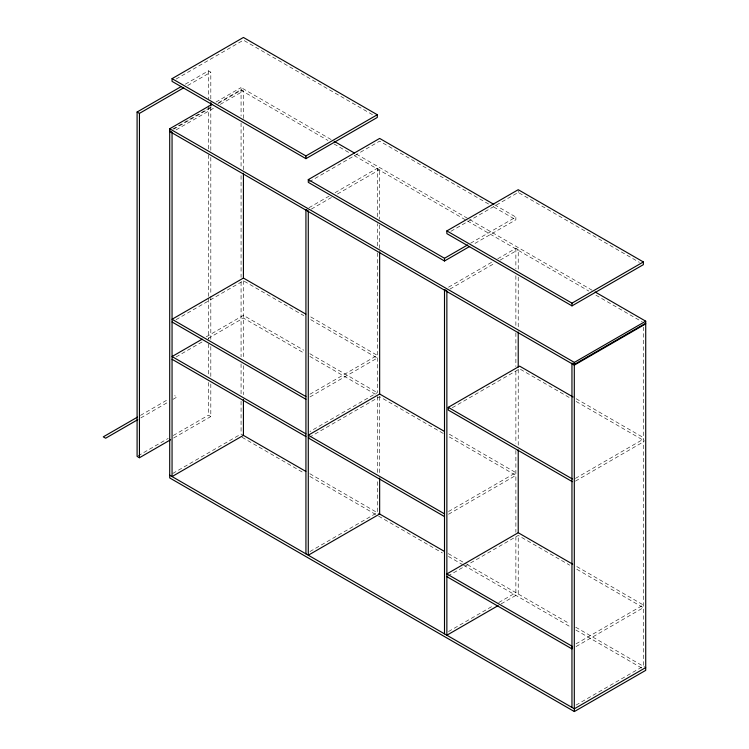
<?xml version="1.0" encoding="UTF-8"?>
<svg xmlns="http://www.w3.org/2000/svg" width="749" height="749" viewBox="0 0 749 749"><rect width="100%" height="100%" fill="white"/><g stroke="black" fill="none" stroke-linecap="round" stroke-linejoin="round"><path stroke-width="0.56" stroke-dasharray="3.75 2.81" d="M331.105 139.548L241.066 87.567L241.066 116.011M243.425 169.705L243.425 124.268M243.425 118.445L243.425 91.004L241.066 89.646L217.95 102.997M377.29 252.825L377.29 392.635L309.946 431.518M377.29 245.831L377.29 223.698M377.29 216.704L377.29 168.291L379.649 169.658L379.649 219.232M176.081 79.057L243.425 40.174L373.264 115.131M185.34 84.169L208.465 70.818L210.815 72.176L210.815 99.027M187.699 85.526L210.815 72.176M215.937 102.07L241.066 87.567M172.719 129.109L211.92 106.47M173.721 129.165L212.922 106.536M217.95 103.634L241.066 90.283L327.968 140.456M176.081 129.886L214.27 107.837M220.3 104.354L243.425 91.004M309.29 181.764L379.649 141.14L488.629 204.056M308.944 207.754L329.045 196.154M335.075 192.671L377.29 168.291M311.294 209.121L331.404 197.511M337.434 194.028L379.649 169.658M176.081 319.664L243.425 280.781L303.813 315.647M206.228 336.825L243.425 315.348L303.813 350.214M176.081 356.955L202.211 341.862M208.241 338.379L243.425 318.072L303.813 352.938M450.879 231.31L518.224 192.427L639.328 262.337M140.475 415.386L168.619 399.133M140.821 417.905L168.965 401.661M172.982 399.339L177.007 397.017L174.648 395.659M470.634 243.182L515.874 217.07L515.874 219.785L473.658 244.165M138.097 455.804L168.253 438.39M173.281 435.487L208.465 415.18L210.815 416.538L210.815 383.853M173.628 438.006L210.815 416.538M448.52 287.185L492.748 261.644M497.776 258.751L515.874 248.303L518.224 249.66L518.224 270.146M449.877 289.123L495.108 263.011M500.135 260.109L518.224 249.66M172.719 473.471L241.066 434.008L243.425 435.366M309.946 394.236L377.29 355.354L309.852 316.415M309.946 396.951L377.29 358.069L309.852 319.14M309.29 437.341L379.649 396.717L443.221 433.418M452.274 407.728L519.619 368.845L570.064 397.972M309.946 551.536L377.29 512.653L377.29 478.976M448.52 511.53L515.874 472.647L448.267 433.615M448.52 514.245L515.874 475.362L448.267 436.33M575.401 478.414L643.756 438.951M575.401 481.139L643.756 441.676M447.865 576.075L518.224 535.451L569.68 565.158M448.52 631.538L493.76 605.426M498.787 602.524L515.874 592.656L515.874 536.911M501.137 603.881L518.224 594.023L518.224 535.451M576.018 643.859L643.363 604.977L575.728 565.935M576.018 646.584L643.363 607.701L575.728 568.65M575.972 705.127L643.325 666.245L643.325 327.191M494.677 204.833L515.874 217.07M493.675 206.967L515.874 219.785M356.393 154.144L468.687 218.98M469.698 219.56L592.103 290.238M334.007 143.948L350.12 153.245M354.146 155.567L466.43 220.393M467.432 220.974L588.845 291.071M595.904 295.153L642.314 321.939M576.121 398.74L643.709 437.762M576.121 401.464L644.72 441.067M309.852 353.706L377.29 392.635M309.852 356.421L375.277 394.199M309.852 473.714L379.649 514.011M448.267 553.623L466.43 564.109M467.432 564.699L569.68 623.72M575.728 627.222L645.675 667.602M242.086 437.304L303.794 472.937M309.861 476.439L377.636 515.574M378.648 516.155L442.387 552.949M448.454 556.451L462.62 564.634M463.631 565.214L569.849 626.539M575.915 630.049L641.678 668.014M518.224 190.611L518.224 192.427M518.224 277.139L518.224 327.332M518.224 369.341L518.224 445.206M515.874 248.303L515.874 268.751M515.874 275.735L515.874 325.843M515.874 332.828L515.874 366.617M515.874 371.279L515.874 443.52M515.874 450.505L515.874 532.267M379.649 225.056L379.649 248.359M379.649 396.717L379.649 474.529M377.29 396.521L377.29 473.162M243.425 280.781L243.425 358.715M243.425 365.681L243.425 394.714M241.066 123.023L241.066 167.448M241.066 175.631L241.066 277.345M241.066 282.017L241.066 356.842M241.066 363.855L241.066 394.255M241.066 401.267L241.066 434.008M210.815 107.201L210.815 150.39M210.815 157.393L210.815 295.134M210.815 296.304L210.815 339.494M210.815 346.497L210.815 376.85M208.465 70.818L208.465 98.831M208.465 105.843L208.465 149.032M208.465 154.865L208.465 297.278M208.465 298.448L208.465 339.306M208.465 343.969L208.465 375.492M208.465 382.496L208.465 415.18"/><path stroke-width="1.12" d="M595.137 291.988L645.722 321.19L645.722 670.346L574.352 711.55L169.705 477.928L169.705 128.772L211.92 104.392M305.826 471.393L243.425 435.366L172.055 476.57L172.055 319.271L243.425 278.066L243.425 173.206M305.929 553.857L305.929 209.495L308.279 210.853L308.279 555.215L379.649 514.011L444.232 551.292M172.055 78.654L243.425 37.45L377.29 114.737L377.29 117.462L305.92 158.657L172.055 81.379L172.055 78.654L305.92 155.942L377.29 114.737M170.613 439.747L139.445 457.742L137.095 456.384L137.095 112.022L181.324 86.491M137.095 112.022L139.445 113.38L183.674 87.848M469.632 246.487L444.503 260.989L308.279 182.344L308.279 179.62L379.649 138.425L493.675 204.252M202.211 339.147L172.055 356.552L305.92 433.84M446.863 230.907L518.224 189.703L643.363 261.953L643.363 264.669L571.993 305.873L446.863 233.632L446.863 230.907L571.993 303.158L643.363 261.953M137.46 417.127L103.278 436.864L105.637 438.221L137.807 419.646M308.279 179.62L444.503 258.274L467.619 244.923M444.232 431.284L379.649 394.002L308.279 435.206L444.503 513.851M572.339 481.691L448.258 410.049L448.258 407.334L519.619 366.13L573.088 396.998M169.705 128.772L574.352 362.394L645.722 321.19M571.955 707.449L571.955 363.087L574.305 364.445L645.675 323.24M169.705 131.487L574.352 365.109L645.675 323.886M572.704 564.184L518.224 532.736L446.863 573.94L571.993 646.181L571.993 648.906L446.863 576.655M498.122 605.623L446.863 635.227L446.863 290.865L444.503 289.507L444.503 633.86M334.138 141.299L354.371 152.983M169.695 130.85L172.055 132.208L172.055 319.271L305.92 396.558M243.425 278.066L305.826 314.093M448.258 407.334L572.339 478.967M172.055 321.986L305.92 399.273M172.055 359.277L305.92 436.564M308.279 437.922L444.503 516.567M645.675 667.602L574.305 708.807L574.305 364.445M169.705 475.203L574.352 708.826L574.352 711.55M574.352 362.394L574.352 365.109M571.993 303.158L571.993 305.873M518.224 331.994L518.224 367.01M518.224 449.868L518.224 532.736M444.503 258.274L444.503 260.989M379.649 251.851L379.649 394.002M379.649 478.012L379.649 514.011M305.92 155.942L305.92 158.657M243.425 399.357L243.425 435.366M210.815 102.529L210.815 106.03M139.445 113.38L139.445 457.742"/></g></svg>
